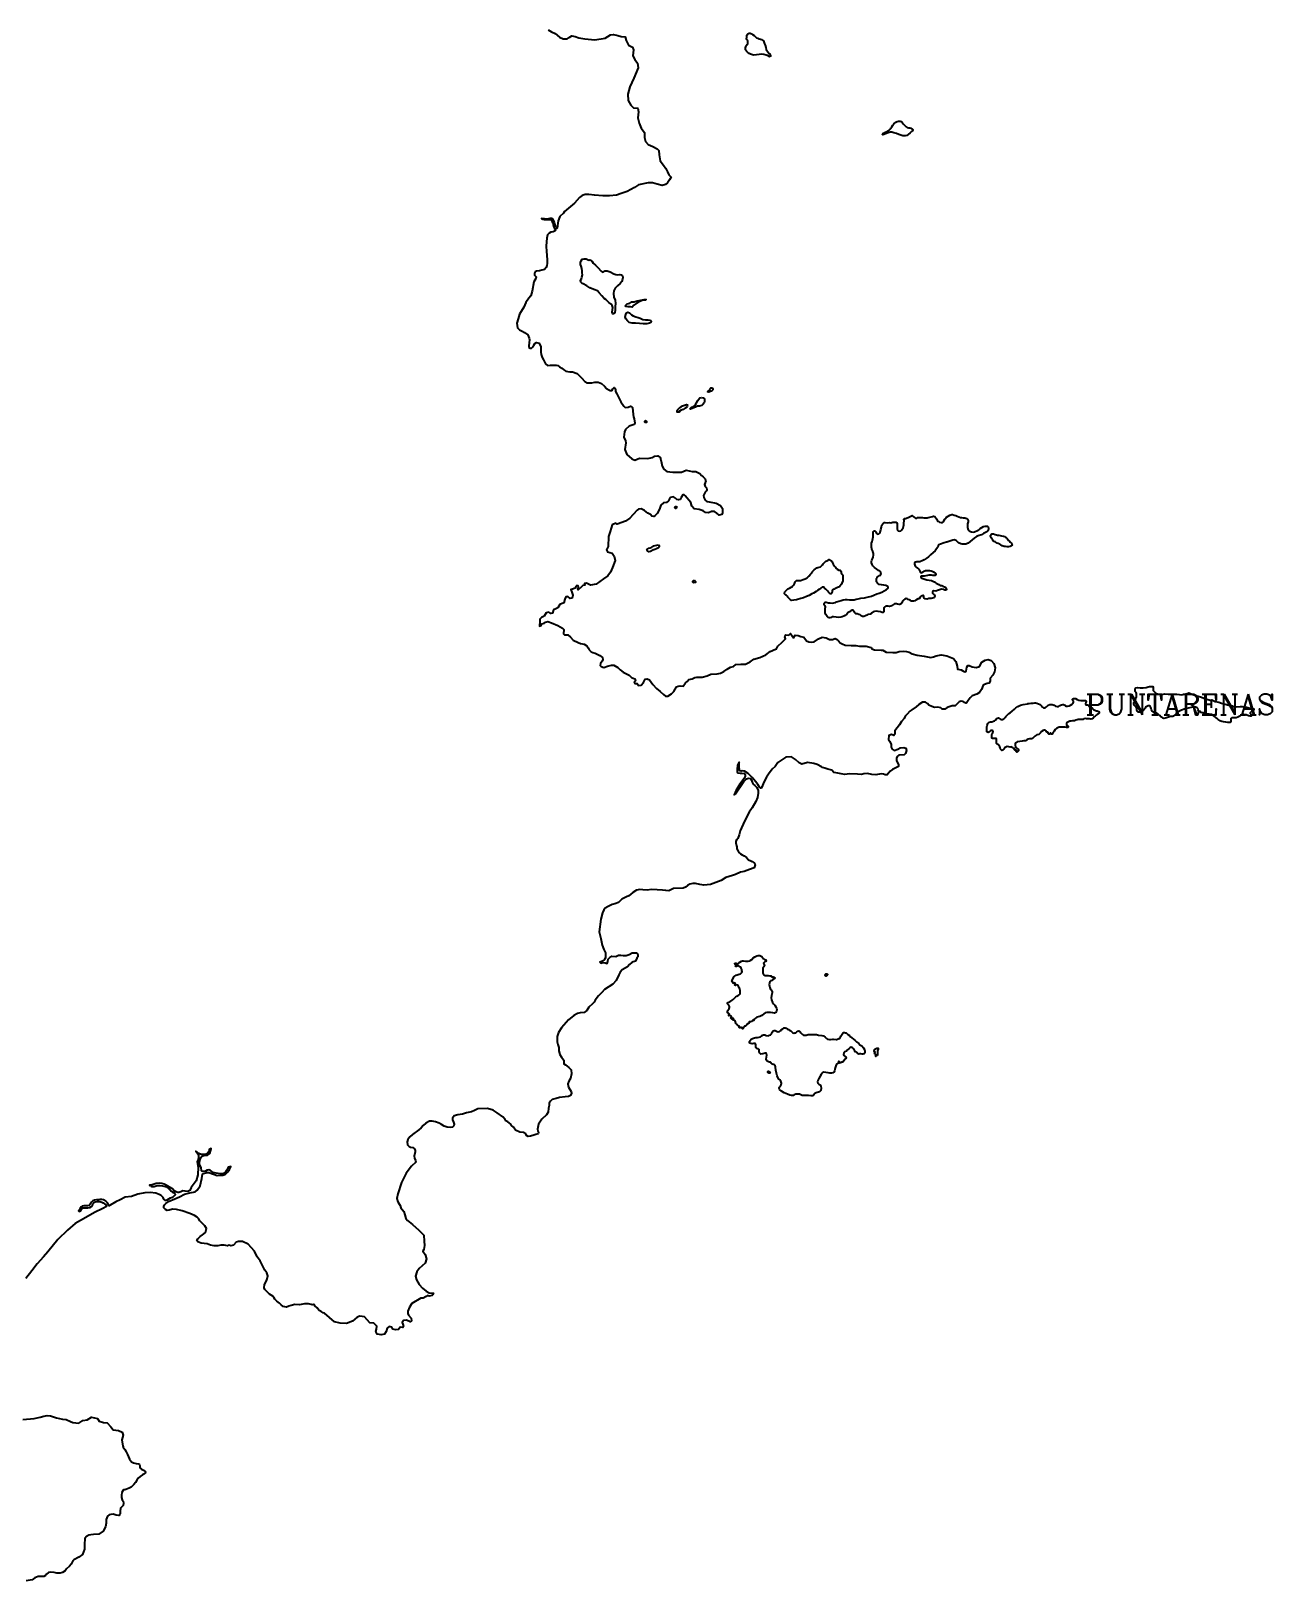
# Model space of a CAD drawing. Extents: x 283583 to 658922, y 889284 to 1241133.
# Drawn here: x 388895 to 409955, y 1071457 to 1097764 of the extents above; entities that cross this region are included whole.
import ezdxf
from ezdxf.enums import TextEntityAlignment as Align

# ---------------------------------------------------------------- set-up
doc = ezdxf.new("R2010")
doc.units = 0
doc.header["$MEASUREMENT"] = 0
doc.layers.add('NPROVINCIA', color=40, linetype='Continuous')
doc.layers.add('PUNTARENAS', color=7, linetype='Continuous')
doc.styles.add('COMPLEX', font='COMPLEX', dxfattribs={"height": 0.2})

msp = doc.modelspace()

# ---------------------------------------------------------------- linework, layer by layer
at = {"layer": 'PUNTARENAS', "color": 241}
for points in [[(397671, 1097781), (397726, 1097751), (397790, 1097719), (397862, 1097660), (397925, 1097628), (397995, 1097628), (398029, 1097655), (398073, 1097683), (398130, 1097669), (398192, 1097649), (398293, 1097630), (398461, 1097612), (398639, 1097640), (398728, 1097696), (398779, 1097707), (398851, 1097685), (398913, 1097668), (398980, 1097662), (398997, 1097601), (399036, 1097522), (399103, 1097489), (399119, 1097444), (399108, 1097343), (399142, 1097282), (399186, 1097215), (399197, 1097136), (399125, 1096963), (399057, 1096818), (399024, 1096689), (399029, 1096583), (399074, 1096505), (399119, 1096460), (399191, 1096454), (399202, 1096393), (399191, 1096292), (399213, 1096197), (399247, 1096113), (399308, 1096040), (399308, 1095956), (399325, 1095889), (399370, 1095839), (399448, 1095805), (399521, 1095766), (399549, 1095738), (399554, 1095660), (399571, 1095559), (399627, 1095486), (399671, 1095430), (399694, 1095374), (399721, 1095324), (399761, 1095285), (399733, 1095235), (399699, 1095184), (399665, 1095156), (399604, 1095140), (399520, 1095162), (399442, 1095184), (399369, 1095185), (399207, 1095151), (399134, 1095106), (399011, 1095039), (398910, 1095006), (398832, 1094978), (398715, 1094967), (398597, 1094967), (398457, 1094978), (398362, 1094990), (398301, 1094990), (398250, 1094973), (398206, 1094940), (398116, 1094839), (397951, 1094699), (397931, 1094671), (397870, 1094615), (397842, 1094543), (397823, 1094417), (397818, 1094410), (397814, 1094413), (397799, 1094436), (397797, 1094455), (397789, 1094476), (397778, 1094508), (397774, 1094535), (397761, 1094546), (397745, 1094578), (397726, 1094584), (397698, 1094582), (397649, 1094571), (397607, 1094574), (397558, 1094582), (397579, 1094572), (397605, 1094565), (397721, 1094565), (397730, 1094554), (397742, 1094527), (397749, 1094508), (397757, 1094476), (397770, 1094434), (397778, 1094413), (397795, 1094391), (397799, 1094387), (397789, 1094374), (397755, 1094353), (397719, 1094347), (397687, 1094334), (397662, 1094305), (397651, 1094247), (397636, 1094118), (397645, 1094015), (397649, 1093962), (397655, 1093871), (397652, 1093820), (397647, 1093786), (397638, 1093750), (397608, 1093714), (397564, 1093702), (397522, 1093695), (397473, 1093689), (397450, 1093676), (397438, 1093654), (397437, 1093621), (397466, 1093592), (397461, 1093565), (397427, 1093509), (397398, 1093346), (397375, 1093266), (397343, 1093229), (397292, 1093158), (397259, 1093075), (397186, 1092955), (397161, 1092876), (397142, 1092804), (397152, 1092726), (397184, 1092694), (397233, 1092669), (397270, 1092648), (397326, 1092608), (397348, 1092552), (397355, 1092521), (397348, 1092474), (397343, 1092417), (397349, 1092389), (397368, 1092381), (397389, 1092379), (397408, 1092398), (397429, 1092434), (397446, 1092461), (397472, 1092474), (397516, 1092463), (397548, 1092402), (397546, 1092360), (397548, 1092313), (397552, 1092273), (397569, 1092220), (397590, 1092180), (397626, 1092116), (397662, 1092086), (397706, 1092091), (397806, 1092093), (397833, 1092086), (397865, 1092063), (397902, 1092039), (397935, 1092015), (397973, 1091993), (398041, 1091980), (398087, 1091980), (398161, 1091948), (398236, 1091875), (398292, 1091813), (398333, 1091794), (398413, 1091794), (398466, 1091804), (398519, 1091804), (398578, 1091780), (398627, 1091734), (398661, 1091696), (398701, 1091673), (398726, 1091662), (398750, 1091662), (398771, 1091692), (398790, 1091711), (398802, 1091704), (398813, 1091673), (398812, 1091645), (398838, 1091603), (398904, 1091471), (398957, 1091399), (398978, 1091374), (399027, 1091380), (399067, 1091397), (399084, 1091393), (399101, 1091376), (399113, 1091255), (399122, 1091213), (399130, 1091181), (399145, 1091107), (399131, 1091086), (399047, 1091058), (398982, 1091001), (398968, 1090963), (398957, 1090868), (398985, 1090806), (398990, 1090773), (398974, 1090661), (399007, 1090577), (399091, 1090504), (399141, 1090482), (399219, 1090515), (399365, 1090510), (399434, 1090525), (399475, 1090546), (399533, 1090554), (399570, 1090525), (399585, 1090484), (399593, 1090432), (399606, 1090379), (399635, 1090328), (399686, 1090285), (399788, 1090277), (399935, 1090274), (400014, 1090308), (400114, 1090287), (400176, 1090285), (400247, 1090251), (400276, 1090219), (400304, 1090196), (400334, 1090164), (400340, 1090137), (400346, 1090113), (400338, 1090094), (400327, 1090067), (400336, 1090031), (400357, 1090008), (400363, 1089978), (400357, 1089959), (400337, 1089938), (400309, 1089882), (400312, 1089845), (400333, 1089802), (400365, 1089777), (400404, 1089770), (400522, 1089748), (400594, 1089709), (400628, 1089658), (400628, 1089586), (400617, 1089558), (400572, 1089547), (400533, 1089580), (400494, 1089608), (400443, 1089608), (400393, 1089586), (400343, 1089592), (400304, 1089620), (400236, 1089642), (400147, 1089653), (400108, 1089698), (400091, 1089760), (399996, 1089877), (399979, 1089894), (399957, 1089894), (399929, 1089844), (399910, 1089813), (399882, 1089805), (399857, 1089811), (399834, 1089832), (399800, 1089855), (399770, 1089854), (399749, 1089845), (399733, 1089821), (399713, 1089788), (399679, 1089761), (399627, 1089754), (399582, 1089715), (399560, 1089648), (399522, 1089577), (399488, 1089543), (399463, 1089522), (399429, 1089530), (399406, 1089555), (399362, 1089581), (399307, 1089625), (399247, 1089654), (399203, 1089649), (399180, 1089632), (399112, 1089559), (399055, 1089496), (398984, 1089447), (398902, 1089418), (398860, 1089397), (398841, 1089393), (398821, 1089408), (398760, 1089380), (398726, 1089269), (398698, 1089185), (398687, 1089017), (398659, 1088956), (398681, 1088922), (398760, 1088900), (398793, 1088849), (398810, 1088776), (398765, 1088659), (398731, 1088581), (398686, 1088519), (398608, 1088463), (398485, 1088374), (398391, 1088360), (398321, 1088392), (398289, 1088385), (398296, 1088356), (398261, 1088355), (398233, 1088324), (398179, 1088280), (398175, 1088293), (398188, 1088318), (398179, 1088348), (398158, 1088350), (398141, 1088333), (398131, 1088306), (398084, 1088293), (398056, 1088282), (398071, 1088240), (398088, 1088190), (398077, 1088140), (398043, 1088134), (398004, 1088168), (397970, 1088162), (397954, 1088123), (397937, 1088061), (397870, 1088028), (397836, 1087972), (397802, 1087955), (397760, 1087942), (397743, 1087885), (397717, 1087876), (397685, 1087899), (397640, 1087888), (397601, 1087832), (397556, 1087810), (397531, 1087781), (397528, 1087737), (397523, 1087682), (397525, 1087663), (397552, 1087673), (397565, 1087701), (397603, 1087711), (397626, 1087728), (397667, 1087743), (397730, 1087721), (397836, 1087676), (397914, 1087631), (397936, 1087603), (397931, 1087531), (397948, 1087516), (398003, 1087513), (398048, 1087474), (398098, 1087424), (398182, 1087385), (398223, 1087368), (398283, 1087357), (398329, 1087330), (398350, 1087292), (398367, 1087263), (398383, 1087242), (398401, 1087224), (398428, 1087213), (398471, 1087202), (398551, 1087162), (398591, 1087129), (398602, 1087097), (398587, 1087071), (398558, 1087028), (398554, 1086995), (398573, 1086977), (398616, 1086959), (398678, 1086984), (398747, 1087002), (398787, 1086999), (398856, 1086959), (398892, 1086922), (398946, 1086882), (399044, 1086828), (399084, 1086792), (399142, 1086770), (399156, 1086737), (399131, 1086712), (399142, 1086690), (399182, 1086690), (399204, 1086654), (399251, 1086661), (399291, 1086708), (399316, 1086762), (399349, 1086770), (399389, 1086751), (399450, 1086672), (399508, 1086606), (399570, 1086552), (399628, 1086504), (399661, 1086472), (399704, 1086475), (399762, 1086512), (399806, 1086551), (399848, 1086630), (399877, 1086643), (399912, 1086648), (399965, 1086646), (400004, 1086698), (400028, 1086722), (400060, 1086758), (400118, 1086769), (400158, 1086791), (400194, 1086798), (400285, 1086794), (400368, 1086819), (400434, 1086845), (400539, 1086852), (400597, 1086866), (400655, 1086895), (400709, 1086935), (400768, 1086964), (400818, 1086975), (400855, 1087011), (400942, 1087019), (401022, 1087018), (401101, 1087055), (401159, 1087105), (401265, 1087131), (401363, 1087174), (401439, 1087232), (401530, 1087272), (401544, 1087278), (401569, 1087324), (401644, 1087388), (401697, 1087445), (401690, 1087484), (401704, 1087513), (401755, 1087509), (401783, 1087538), (401805, 1087506), (401837, 1087466), (401862, 1087509), (401912, 1087505), (401958, 1087488), (402008, 1087473), (402058, 1087412), (402095, 1087398), (402140, 1087390), (402185, 1087398), (402258, 1087448), (402319, 1087473), (402391, 1087462), (402448, 1087437), (402498, 1087437), (402544, 1087451), (402575, 1087438), (402598, 1087413), (402627, 1087381), (402659, 1087360), (402711, 1087339), (402815, 1087334), (402891, 1087333), (402955, 1087323), (403066, 1087322), (403152, 1087301), (403164, 1087280), (403209, 1087260), (403320, 1087253), (403351, 1087257), (403379, 1087238), (403406, 1087223), (403521, 1087215), (403578, 1087217), (403630, 1087234), (403696, 1087240), (403754, 1087231), (403796, 1087219), (403851, 1087191), (403931, 1087172), (404052, 1087155), (404168, 1087132), (404209, 1087140), (404255, 1087159), (404342, 1087176), (404437, 1087161), (404552, 1087113), (404591, 1087062), (404610, 1086986), (404620, 1086932), (404678, 1086924), (404707, 1086903), (404744, 1086885), (404765, 1086899), (404776, 1086968), (404795, 1086993), (404816, 1086997), (404867, 1086971), (404932, 1086961), (404990, 1086979), (405030, 1087051), (405085, 1087087), (405139, 1087098), (405190, 1087080), (405237, 1087026), (405255, 1086957), (405248, 1086888), (405215, 1086830), (405175, 1086779), (405175, 1086735), (405157, 1086696), (405124, 1086692), (405074, 1086674), (405055, 1086659), (405026, 1086587), (404990, 1086536), (404947, 1086507), (404867, 1086478), (404834, 1086445), (404801, 1086398), (404776, 1086366), (404761, 1086355), (404736, 1086366), (404714, 1086384), (404678, 1086391), (404645, 1086377), (404609, 1086340), (404576, 1086311), (404525, 1086308), (404442, 1086283), (404402, 1086254), (404359, 1086254), (404333, 1086275), (404282, 1086286), (404228, 1086283), (404181, 1086297), (404134, 1086319), (404108, 1086348), (404072, 1086374), (404025, 1086374), (403963, 1086334), (403916, 1086294), (403844, 1086243), (403807, 1086221), (403761, 1086167), (403731, 1086137), (403710, 1086097), (403669, 1086047), (403636, 1085989), (403593, 1085939), (403553, 1085884), (403553, 1085830), (403538, 1085804), (403498, 1085823), (403455, 1085805), (403447, 1085739), (403471, 1085706), (403492, 1085655), (403492, 1085610), (403511, 1085572), (403545, 1085554), (403607, 1085576), (403647, 1085598), (403705, 1085605), (403741, 1085590), (403752, 1085550), (403738, 1085500), (403712, 1085478), (403625, 1085471), (403596, 1085453), (403585, 1085420), (403585, 1085380), (403618, 1085311), (403614, 1085278), (403574, 1085257), (403512, 1085228), (403476, 1085202), (403425, 1085137), (403389, 1085137), (403364, 1085152), (403324, 1085155), (403233, 1085137), (403164, 1085145), (403088, 1085163), (403026, 1085156), (402986, 1085145), (402921, 1085148), (402787, 1085156), (402707, 1085145), (402645, 1085156), (402587, 1085167), (402522, 1085181), (402486, 1085218), (402420, 1085236), (402366, 1085250), (402326, 1085265), (402312, 1085277), (402234, 1085313), (402178, 1085334), (402075, 1085346), (401978, 1085322), (401930, 1085340), (401869, 1085401), (401802, 1085443), (401705, 1085437), (401571, 1085346), (401521, 1085280), (401474, 1085237), (401409, 1085153), (401379, 1085102), (401324, 1085003), (401304, 1084940), (401286, 1084915), (401273, 1084915), (401257, 1084932), (401232, 1084974), (401192, 1085027), (401134, 1085094), (401064, 1085159), (401002, 1085200), (400966, 1085206), (400947, 1085201), (400924, 1085206), (400920, 1085225), (400913, 1085282), (400914, 1085354), (400884, 1085306), (400880, 1085232), (400877, 1085188), (400891, 1085175), (400928, 1085169), (400956, 1085170), (401002, 1085159), (401014, 1085144), (401014, 1085118), (400995, 1085079), (400925, 1084978), (400855, 1084866), (400829, 1084801), (400849, 1084819), (400992, 1085026), (401036, 1085070), (401069, 1085082), (401103, 1085075), (401124, 1085050), (401136, 1085012), (401153, 1084980), (401177, 1084960), (401210, 1084926), (401233, 1084871), (401235, 1084830), (401224, 1084755), (401197, 1084687), (401133, 1084577), (401085, 1084503), (401006, 1084351), (400927, 1084190), (400912, 1084118), (400891, 1084057), (400876, 1084044), (400855, 1084012), (400854, 1083987), (400870, 1083936), (400874, 1083915), (400876, 1083881), (400893, 1083841), (400908, 1083820), (400938, 1083796), (400965, 1083782), (400999, 1083765), (401037, 1083735), (401071, 1083699), (401109, 1083678), (401136, 1083669), (401166, 1083648), (401183, 1083610), (401169, 1083562), (401090, 1083531), (400999, 1083501), (400935, 1083485), (400853, 1083447), (400798, 1083429), (400742, 1083416), (400687, 1083395), (400610, 1083344), (400429, 1083276), (400313, 1083266), (400246, 1083277), (400171, 1083295), (400125, 1083295), (400078, 1083283), (400038, 1083260), (400001, 1083230), (399961, 1083217), (399797, 1083211), (399766, 1083193), (399722, 1083173), (399667, 1083175), (399612, 1083184), (399519, 1083190), (399426, 1083193), (399352, 1083184), (399278, 1083190), (399225, 1083195), (399170, 1083182), (399108, 1083144), (399038, 1083083), (399002, 1083070), (398922, 1083029), (398863, 1082973), (398805, 1082947), (398757, 1082939), (398689, 1082905), (398638, 1082876), (398615, 1082850), (398591, 1082799), (398566, 1082689), (398538, 1082474), (398566, 1082359), (398588, 1082246), (398614, 1082177), (398644, 1082116), (398644, 1082035), (398627, 1082006), (398595, 1081974), (398551, 1081961), (398563, 1081943), (398606, 1081955), (398636, 1081949), (398672, 1081937), (398686, 1081970), (398692, 1082012), (398718, 1082037), (398752, 1082061), (398817, 1082058), (398864, 1082077), (398906, 1082079), (398944, 1082073), (398997, 1082073), (399048, 1082092), (399097, 1082117), (399126, 1082120), (399164, 1082117), (399183, 1082107), (399194, 1082083), (399192, 1082052), (399176, 1082027), (399152, 1081979), (399097, 1081961), (399050, 1081921), (399016, 1081883), (398927, 1081827), (398891, 1081790), (398870, 1081747), (398825, 1081650), (398769, 1081584), (398629, 1081494), (398584, 1081445), (398527, 1081390), (398467, 1081314), (398453, 1081280), (398423, 1081251), (398359, 1081197), (398326, 1081142), (398283, 1081105), (398213, 1081102), (398168, 1081087), (398107, 1081057), (398016, 1080980), (397900, 1080846), (397845, 1080764), (397827, 1080699), (397827, 1080608), (397836, 1080561), (397851, 1080511), (397853, 1080453), (397872, 1080393), (397899, 1080345), (397935, 1080298), (397937, 1080237), (397967, 1080220), (398020, 1080173), (398064, 1080131), (398070, 1080065), (398049, 1079987), (398024, 1079942), (398003, 1079897), (398015, 1079837), (398062, 1079767), (398070, 1079737), (398053, 1079699), (398017, 1079680), (397958, 1079672), (397863, 1079665), (397806, 1079648), (397738, 1079627), (397711, 1079600), (397691, 1079564), (397687, 1079527), (397676, 1079483), (397674, 1079412), (397644, 1079369), (397565, 1079297), (397510, 1079212), (397492, 1079128), (397494, 1079094), (397510, 1079066), (397502, 1079045), (397462, 1079035), (397426, 1079024), (397371, 1079005), (397333, 1079001), (397305, 1079016), (397292, 1079048), (397255, 1079066), (397188, 1079072), (397116, 1079109), (397083, 1079158), (397049, 1079188), (397037, 1079213), (396986, 1079247), (396952, 1079268), (396940, 1079291), (396901, 1079334), (396806, 1079400), (396741, 1079446), (396643, 1079476), (396478, 1079468), (396421, 1079444), (396370, 1079421), (396284, 1079401), (396220, 1079381), (396138, 1079371), (396078, 1079349), (396046, 1079311), (396046, 1079282), (396065, 1079246), (396076, 1079210), (396072, 1079184), (396046, 1079161), (396010, 1079155), (395956, 1079158), (395904, 1079176), (395862, 1079206), (395822, 1079229), (395762, 1079250), (395703, 1079263), (395655, 1079261), (395595, 1079225), (395553, 1079185), (395519, 1079149), (395476, 1079116), (395369, 1079037), (395326, 1078994), (395292, 1078950), (395278, 1078912), (395284, 1078861), (395314, 1078831), (395337, 1078819), (395373, 1078812), (395405, 1078793), (395417, 1078761), (395415, 1078740), (395397, 1078667), (395403, 1078631), (395419, 1078596), (395427, 1078564), (395354, 1078497), (395263, 1078376), (395184, 1078218), (395118, 1078025), (395101, 1077947), (395123, 1077890), (395158, 1077828), (395173, 1077792), (395222, 1077729), (395241, 1077669), (395257, 1077608), (395283, 1077576), (395367, 1077506), (395475, 1077410), (395560, 1077325), (395568, 1077223), (395572, 1077149), (395562, 1077083), (395543, 1077055), (395583, 1076996), (395608, 1076926), (395584, 1076851), (395480, 1076760), (395441, 1076704), (395422, 1076630), (395439, 1076569), (395481, 1076490), (395540, 1076429), (395604, 1076376), (395650, 1076346), (395726, 1076344), (395716, 1076319), (395703, 1076300), (395654, 1076291), (395625, 1076304), (395599, 1076287), (395548, 1076257), (395510, 1076257), (395358, 1076166), (395318, 1076107), (395290, 1076037), (395290, 1075995), (395301, 1075968), (395345, 1075917), (395353, 1075874), (395328, 1075856), (395267, 1075886), (395218, 1075879), (395194, 1075844), (395203, 1075815), (395218, 1075779), (395203, 1075758), (395158, 1075765), (395133, 1075723), (395079, 1075717), (395038, 1075733), (395017, 1075767), (394976, 1075777), (394939, 1075747), (394921, 1075692), (394896, 1075644), (394836, 1075632), (394769, 1075644), (394745, 1075693), (394757, 1075729), (394763, 1075784), (394715, 1075832), (394648, 1075838), (394557, 1075942), (394478, 1075954), (394429, 1075936), (394350, 1075869), (394247, 1075827), (394144, 1075833), (394047, 1075857), (393878, 1076003), (393853, 1076009), (393819, 1076028), (393787, 1076049), (393760, 1076075), (393749, 1076094), (393711, 1076128), (393705, 1076143), (393690, 1076151), (393665, 1076145), (393648, 1076149), (393604, 1076161), (393537, 1076161), (393452, 1076143), (393373, 1076149), (393312, 1076131), (393271, 1076124), (393233, 1076107), (393176, 1076113), (393140, 1076143), (393112, 1076171), (393068, 1076204), (393032, 1076240), (393017, 1076270), (392998, 1076289), (392945, 1076325), (392896, 1076368), (392865, 1076406), (392852, 1076435), (392860, 1076490), (392894, 1076550), (392905, 1076588), (392912, 1076635), (392895, 1076685), (392861, 1076730), (392821, 1076814), (392785, 1076890), (392735, 1076956), (392688, 1077057), (392578, 1077176), (392487, 1077218), (392415, 1077218), (392378, 1077206), (392332, 1077158), (392287, 1077145), (392258, 1077155), (392230, 1077143), (392175, 1077156), (392118, 1077156), (392063, 1077145), (392002, 1077143), (391940, 1077154), (391883, 1077179), (391782, 1077192), (391724, 1077215), (391710, 1077236), (391727, 1077262), (391767, 1077306), (391807, 1077332), (391858, 1077372), (391871, 1077437), (391844, 1077486), (391759, 1077571), (391740, 1077607), (391714, 1077634), (391668, 1077662), (391589, 1077693), (391458, 1077740), (391367, 1077764), (391297, 1077770), (391240, 1077753), (391206, 1077747), (391175, 1077764), (391151, 1077789), (391149, 1077815), (391162, 1077840), (391183, 1077863), (391231, 1077899), (391334, 1077942), (391413, 1077978), (391498, 1078021), (391590, 1078047), (391679, 1078062), (391717, 1078089), (391765, 1078161), (391796, 1078288), (391806, 1078360), (391823, 1078373), (391878, 1078388), (391914, 1078388), (391973, 1078369), (392011, 1078354), (392053, 1078341), (392151, 1078343), (392195, 1078364), (392236, 1078400), (392265, 1078442), (392284, 1078491), (392244, 1078478), (392229, 1078449), (392202, 1078409), (392159, 1078368), (392104, 1078368), (392039, 1078377), (391988, 1078392), (391943, 1078422), (391912, 1078434), (391884, 1078430), (391859, 1078415), (391816, 1078409), (391795, 1078411), (391790, 1078421), (391783, 1078472), (391757, 1078523), (391753, 1078570), (391764, 1078608), (391774, 1078621), (391784, 1078651), (391798, 1078669), (391829, 1078680), (391889, 1078684), (391929, 1078712), (391948, 1078769), (391952, 1078800), (391920, 1078783), (391912, 1078745), (391884, 1078709), (391838, 1078697), (391783, 1078695), (391745, 1078714), (391694, 1078752), (391726, 1078707), (391738, 1078676), (391740, 1078658), (391734, 1078610), (391717, 1078579), (391730, 1078482), (391729, 1078348), (391699, 1078251), (391614, 1078136), (391588, 1078083), (391556, 1078068), (391509, 1078071), (391473, 1078078), (391437, 1078060), (391403, 1078051), (391386, 1078052), (391370, 1078056), (391350, 1078067), (391321, 1078085), (391296, 1078110), (391258, 1078137), (391219, 1078159), (391189, 1078177), (391156, 1078193), (391116, 1078204), (391077, 1078208), (391039, 1078206), (391019, 1078203), (390987, 1078191), (390950, 1078183), (390906, 1078174), (390918, 1078168), (390935, 1078158), (390948, 1078154), (390985, 1078154), (391017, 1078161), (391047, 1078169), (391085, 1078168), (391126, 1078164), (391173, 1078152), (391196, 1078144), (391228, 1078119), (391246, 1078112), (391258, 1078097), (391275, 1078075), (391296, 1078057), (391311, 1078053), (391336, 1078038), (391342, 1078019), (391337, 1078008), (391326, 1077992), (391294, 1077967), (391257, 1077952), (391230, 1077937), (391198, 1077919), (391178, 1077914), (391152, 1077936), (391136, 1077966), (391103, 1077999), (391069, 1078018), (391014, 1078040), (390915, 1078051), (390825, 1078046), (390711, 1078021), (390600, 1077985), (390493, 1077970), (390411, 1077926), (390335, 1077894), (390237, 1077833), (390220, 1077825), (390215, 1077837), (390196, 1077876), (390165, 1077905), (390128, 1077924), (390095, 1077931), (390061, 1077933), (390041, 1077928), (390007, 1077924), (389972, 1077919), (389946, 1077907), (389922, 1077889), (389909, 1077869), (389900, 1077850), (389881, 1077832), (389856, 1077826), (389794, 1077826), (389765, 1077821), (389746, 1077806), (389728, 1077782), (389720, 1077763), (389709, 1077748), (389700, 1077737), (389715, 1077730), (389735, 1077741), (389754, 1077767), (389765, 1077785), (389776, 1077793), (389794, 1077793), (389828, 1077791), (389859, 1077791), (389896, 1077794), (389924, 1077813), (389937, 1077835), (389943, 1077859), (389959, 1077878), (389985, 1077894), (390020, 1077898), (390063, 1077898), (390096, 1077889), (390122, 1077874), (390143, 1077859), (390163, 1077839), (390178, 1077811), (390113, 1077779), (389972, 1077709), (389827, 1077628), (389735, 1077578), (389646, 1077522), (389514, 1077413), (389353, 1077254), (389180, 1077044), (389179, 1077043), (389105, 1076960), (389001, 1076840), (388912, 1076723), (388809, 1076590)], [(388759, 1074199), (388950, 1074217), (389051, 1074236), (389114, 1074256), (389172, 1074264), (389227, 1074260), (389277, 1074242), (389327, 1074227), (389431, 1074205), (389492, 1074195), (389564, 1074162), (389607, 1074145), (389707, 1074137), (389775, 1074180), (389849, 1074192), (389923, 1074235), (390021, 1074217), (390052, 1074167), (390126, 1074149), (390187, 1074143), (390249, 1074075), (390292, 1074025), (390378, 1074013), (390440, 1073982), (390458, 1073933), (390434, 1073853), (390452, 1073748), (390457, 1073744), (390460, 1073730), (390488, 1073687), (390509, 1073649), (390509, 1073647), (390534, 1073604), (390569, 1073526), (390600, 1073481), (390637, 1073465), (390680, 1073450), (390721, 1073447), (390736, 1073436), (390740, 1073413), (390744, 1073387), (390749, 1073374), (390769, 1073356), (390807, 1073336), (390830, 1073317), (390837, 1073302), (390833, 1073289), (390821, 1073274), (390788, 1073256), (390749, 1073230), (390715, 1073203), (390689, 1073166), (390668, 1073130), (390641, 1073095), (390597, 1073052), (390559, 1073030), (390507, 1073011), (390507, 1073009), (390497, 1073006), (390465, 1073006), (390453, 1072989), (390436, 1072961), (390430, 1072915), (390432, 1072876), (390441, 1072835), (390460, 1072813), (390465, 1072776), (390460, 1072738), (390414, 1072692), (390406, 1072643), (390408, 1072609), (390400, 1072582), (390387, 1072567), (390342, 1072574), (390289, 1072589), (390251, 1072588), (390222, 1072580), (390192, 1072555), (390172, 1072503), (390172, 1072437), (390159, 1072378), (390120, 1072300), (390047, 1072254), (389956, 1072247), (389909, 1072239), (389878, 1072232), (389837, 1072210), (389811, 1072176), (389805, 1072077), (389805, 1071999), (389772, 1071907), (389707, 1071861), (389622, 1071816), (389605, 1071800), (389576, 1071744), (389546, 1071706), (389497, 1071665), (389473, 1071628), (389431, 1071601), (389390, 1071590), (389335, 1071590), (389286, 1071603), (389227, 1071608), (389194, 1071601), (389160, 1071575), (389144, 1071549), (389111, 1071535), (389019, 1071535), (388960, 1071509), (388914, 1071477), (388814, 1071457)]]:
    msp.add_lwpolyline(points, dxfattribs=at)
for points in [[(401045, 1097622), (401040, 1097639), (401041, 1097661), (401041, 1097681), (401048, 1097700), (401058, 1097716), (401081, 1097726), (401097, 1097726), (401123, 1097716), (401139, 1097704), (401166, 1097685), (401166, 1097685), (401183, 1097669), (401208, 1097650), (401229, 1097640), (401253, 1097629), (401273, 1097623), (401294, 1097617), (401310, 1097609), (401323, 1097598), (401334, 1097577), (401345, 1097548), (401354, 1097522), (401367, 1097481), (401371, 1097452), (401380, 1097432), (401400, 1097410), (401414, 1097390), (401426, 1097383), (401439, 1097358), (401452, 1097340), (401449, 1097335), (401441, 1097335), (401436, 1097329), (401428, 1097325), (401418, 1097330), (401411, 1097337), (401404, 1097346), (401389, 1097349), (401369, 1097354), (401330, 1097367), (401295, 1097370), (401250, 1097366), (401207, 1097358), (401155, 1097355), (401107, 1097368), (401084, 1097380), (401056, 1097402), (401036, 1097421), (401023, 1097442), (401019, 1097458), (401019, 1097478), (401024, 1097495), (401031, 1097509), (401042, 1097521), (401051, 1097533), (401060, 1097551), (401060, 1097569), (401058, 1097594), (401054, 1097609)], [(403581, 1096022), (403540, 1096037), (403502, 1096046), (403478, 1096047), (403442, 1096036), (403396, 1096020), (403368, 1096005), (403350, 1096001), (403344, 1096008), (403346, 1096015), (403355, 1096027), (403367, 1096032), (403383, 1096041), (403407, 1096055), (403440, 1096072), (403456, 1096083), (403479, 1096103), (403488, 1096117), (403504, 1096137), (403521, 1096164), (403539, 1096189), (403569, 1096217), (403592, 1096229), (403617, 1096231), (403645, 1096231), (403660, 1096230), (403665, 1096227), (403673, 1096220), (403683, 1096204), (403704, 1096181), (403727, 1096156), (403747, 1096135), (403766, 1096126), (403789, 1096122), (403808, 1096122), (403825, 1096114), (403843, 1096105), (403855, 1096095), (403861, 1096086), (403859, 1096075), (403839, 1096057), (403813, 1096036), (403783, 1096008), (403758, 1095992), (403728, 1095985), (403689, 1095986), (403656, 1095998), (403623, 1096008)], [(398318, 1093898), (398364, 1093876), (398379, 1093878), (398409, 1093867), (398420, 1093854), (398437, 1093824), (398474, 1093789), (398516, 1093752), (398570, 1093689), (398592, 1093672), (398633, 1093691), (398672, 1093695), (398726, 1093676), (398787, 1093641), (398818, 1093630), (398850, 1093626), (398889, 1093632), (398913, 1093624), (398931, 1093608), (398937, 1093578), (398933, 1093550), (398920, 1093510), (398894, 1093478), (398850, 1093441), (398809, 1093400), (398787, 1093356), (398783, 1093308), (398785, 1093248), (398806, 1093197), (398815, 1093141), (398811, 1093087), (398811, 1093034), (398802, 1092982), (398776, 1092961), (398763, 1092965), (398758, 1092989), (398761, 1093032), (398767, 1093069), (398759, 1093104), (398741, 1093126), (398702, 1093156), (398650, 1093204), (398624, 1093226), (398580, 1093267), (398539, 1093319), (398507, 1093352), (398448, 1093376), (398378, 1093404), (398326, 1093439), (398265, 1093470), (398246, 1093478), (398224, 1093502), (398220, 1093528), (398235, 1093555), (398244, 1093585), (398252, 1093624), (398250, 1093657), (398248, 1093694), (398242, 1093731), (398233, 1093770), (398220, 1093798), (398220, 1093835), (398233, 1093865), (398250, 1093892), (398285, 1093898)], [(399183, 1093182), (399217, 1093188), (399300, 1093206), (399326, 1093206), (399335, 1093204), (399326, 1093193), (399304, 1093193), (399267, 1093188), (399228, 1093171), (399178, 1093143), (399128, 1093110), (399098, 1093078), (399069, 1093082), (399026, 1093082), (398987, 1093086), (398985, 1093104), (398995, 1093117), (399013, 1093134), (399056, 1093145), (399093, 1093165), (399130, 1093169)], [(399406, 1092853), (399424, 1092834), (399413, 1092814), (399391, 1092803), (399345, 1092795), (399284, 1092795), (399221, 1092799), (399152, 1092804), (399095, 1092804), (399047, 1092817), (399017, 1092845), (398989, 1092880), (398980, 1092910), (398987, 1092954), (399000, 1092982), (399026, 1092991), (399054, 1092980), (399069, 1092965), (399084, 1092945), (399115, 1092930), (399158, 1092915), (399197, 1092899), (399232, 1092888), (399276, 1092869), (399321, 1092864), (399367, 1092864)], [(400275, 1091544), (400301, 1091537), (400322, 1091520), (400322, 1091500), (400327, 1091476), (400320, 1091455), (400298, 1091422), (400277, 1091405), (400238, 1091398), (400203, 1091398), (400174, 1091381), (400124, 1091361), (400087, 1091346), (400083, 1091355), (400090, 1091368), (400105, 1091377), (400131, 1091387), (400155, 1091400), (400170, 1091422), (400188, 1091455), (400214, 1091490), (400225, 1091511), (400246, 1091537)], [(400451, 1091705), (400468, 1091696), (400466, 1091676), (400457, 1091663), (400436, 1091650), (400399, 1091635), (400373, 1091639), (400383, 1091646), (400403, 1091661), (400414, 1091674), (400423, 1091696), (400433, 1091705)], [(400001, 1091420), (400020, 1091427), (400035, 1091420), (400033, 1091396), (400024, 1091381), (399996, 1091364), (399961, 1091342), (399929, 1091327), (399900, 1091309), (399894, 1091292), (399861, 1091294), (399859, 1091320), (399872, 1091338), (399887, 1091357), (399905, 1091372), (399929, 1091383), (399953, 1091401)], [(399342, 1091140), (399342, 1091138), (399344, 1091134), (399342, 1091129), (399338, 1091121), (399330, 1091118), (399320, 1091118), (399313, 1091123), (399309, 1091129), (399310, 1091136), (399315, 1091145), (399322, 1091150), (399329, 1091151), (399334, 1091150), (399340, 1091144)], [(399847, 1089701), (399851, 1089690), (399847, 1089668), (399832, 1089662), (399823, 1089672), (399829, 1089688), (399834, 1089696)], [(403922, 1088752), (403914, 1088751), (403901, 1088746), (403890, 1088731), (403888, 1088712), (403891, 1088696), (403901, 1088679), (403917, 1088662), (403938, 1088648), (403954, 1088635), (403967, 1088622), (403980, 1088605), (403986, 1088579), (403995, 1088570), (404014, 1088573), (404025, 1088577), (404036, 1088583), (404051, 1088596), (404077, 1088605), (404108, 1088609), (404143, 1088605), (404171, 1088601), (404186, 1088597), (404210, 1088586), (404245, 1088558), (404249, 1088542), (404249, 1088531), (404234, 1088523), (404202, 1088521), (404175, 1088527), (404132, 1088527), (404108, 1088525), (404080, 1088516), (404051, 1088510), (404001, 1088511), (403995, 1088506), (403995, 1088497), (403999, 1088484), (404014, 1088478), (404032, 1088471), (404063, 1088460), (404095, 1088450), (404139, 1088445), (404176, 1088435), (404202, 1088424), (404238, 1088407), (404258, 1088391), (404299, 1088367), (404325, 1088354), (404354, 1088350), (404371, 1088344), (404395, 1088331), (404419, 1088311), (404432, 1088296), (404432, 1088281), (404417, 1088274), (404404, 1088276), (404378, 1088285), (404345, 1088289), (404310, 1088278), (404280, 1088267), (404252, 1088259), (404211, 1088261), (404200, 1088258), (404195, 1088245), (404195, 1088224), (404208, 1088208), (404226, 1088198), (404232, 1088176), (404228, 1088150), (404215, 1088143), (404195, 1088135), (404169, 1088130), (404134, 1088130), (404102, 1088122), (404071, 1088126), (404052, 1088135), (404047, 1088147), (404047, 1088169), (404043, 1088180), (404034, 1088180), (404017, 1088179), (404004, 1088170), (403987, 1088153), (403967, 1088127), (403958, 1088129), (403948, 1088129), (403939, 1088120), (403913, 1088103), (403895, 1088094), (403874, 1088086), (403867, 1088086), (403839, 1088088), (403813, 1088101), (403782, 1088116), (403765, 1088129), (403745, 1088131), (403726, 1088122), (403706, 1088109), (403683, 1088085), (403674, 1088061), (403661, 1088040), (403641, 1088031), (403630, 1088031), (403598, 1088037), (403580, 1088044), (403548, 1088044), (403532, 1088031), (403515, 1088020), (403498, 1088007), (403485, 1088002), (403463, 1087998), (403439, 1088000), (403400, 1088000), (403385, 1087992), (403367, 1087972), (403367, 1087904), (403357, 1087892), (403337, 1087895), (403309, 1087903), (403274, 1087914), (403241, 1087918), (403211, 1087912), (403189, 1087903), (403165, 1087886), (403150, 1087873), (403139, 1087866), (403094, 1087862), (403078, 1087849), (403054, 1087836), (403029, 1087829), (403004, 1087829), (402985, 1087838), (402968, 1087854), (402941, 1087863), (402915, 1087871), (402892, 1087873), (402876, 1087886), (402865, 1087904), (402854, 1087926), (402846, 1087932), (402828, 1087934), (402813, 1087926), (402787, 1087908), (402763, 1087893), (402741, 1087867), (402711, 1087843), (402687, 1087832), (402661, 1087819), (402639, 1087815), (402603, 1087812), (402561, 1087817), (402511, 1087819), (402492, 1087819), (402474, 1087808), (402450, 1087803), (402442, 1087801), (402424, 1087808), (402407, 1087827), (402392, 1087845), (402381, 1087858), (402372, 1087882), (402374, 1087906), (402372, 1087930), (402372, 1087964), (402376, 1087992), (402372, 1088006), (402363, 1088016), (402355, 1088029), (402354, 1088049), (402365, 1088060), (402374, 1088067), (402391, 1088067), (402431, 1088060), (402457, 1088056), (402496, 1088054), (402520, 1088056), (402550, 1088065), (402567, 1088074), (402606, 1088085), (402643, 1088096), (402678, 1088107), (402717, 1088113), (402748, 1088116), (402783, 1088111), (402811, 1088109), (402837, 1088109), (402863, 1088112), (402900, 1088118), (402933, 1088125), (402978, 1088137), (403039, 1088145), (403083, 1088156), (403156, 1088174), (403200, 1088189), (403248, 1088209), (403287, 1088222), (403332, 1088241), (403415, 1088287), (403434, 1088300), (403439, 1088315), (403439, 1088326), (403436, 1088333), (403424, 1088344), (403415, 1088348), (403400, 1088354), (403369, 1088357), (403330, 1088363), (403291, 1088370), (403263, 1088391), (403245, 1088417), (403243, 1088439), (403245, 1088470), (403252, 1088485), (403262, 1088502), (403275, 1088509), (403295, 1088522), (403313, 1088530), (403323, 1088548), (403319, 1088563), (403315, 1088580), (403299, 1088598), (403280, 1088609), (403251, 1088629), (403212, 1088660), (403182, 1088688), (403167, 1088710), (403156, 1088736), (403156, 1088762), (403162, 1088783), (403173, 1088807), (403186, 1088836), (403192, 1088866), (403192, 1088896), (403180, 1088929), (403169, 1088949), (403162, 1088973), (403158, 1089005), (403158, 1089036), (403160, 1089070), (403168, 1089097), (403177, 1089123), (403183, 1089151), (403188, 1089181), (403188, 1089257), (403194, 1089268), (403205, 1089279), (403214, 1089281), (403231, 1089264), (403242, 1089234), (403262, 1089225), (403284, 1089229), (403296, 1089240), (403305, 1089255), (403310, 1089277), (403318, 1089305), (403329, 1089345), (403336, 1089375), (403353, 1089399), (403362, 1089413), (403381, 1089422), (403392, 1089424), (403422, 1089417), (403457, 1089419), (403488, 1089415), (403522, 1089426), (403549, 1089430), (403574, 1089426), (403588, 1089415), (403596, 1089398), (403594, 1089383), (403594, 1089367), (403592, 1089339), (403592, 1089315), (403601, 1089292), (403612, 1089279), (403636, 1089276), (403655, 1089281), (403670, 1089291), (403681, 1089309), (403694, 1089331), (403701, 1089355), (403705, 1089385), (403709, 1089413), (403711, 1089448), (403707, 1089476), (403711, 1089485), (403720, 1089492), (403733, 1089492), (403755, 1089498), (403790, 1089514), (403824, 1089527), (403848, 1089538), (403863, 1089526), (403887, 1089508), (403905, 1089497), (403927, 1089497), (403942, 1089504), (403959, 1089508), (404001, 1089508), (404022, 1089504), (404048, 1089500), (404070, 1089500), (404105, 1089502), (404122, 1089506), (404146, 1089510), (404172, 1089517), (404192, 1089521), (404211, 1089532), (404231, 1089524), (404244, 1089506), (404261, 1089484), (404272, 1089461), (404281, 1089446), (404300, 1089437), (404314, 1089426), (404342, 1089419), (404366, 1089424), (404379, 1089433), (404388, 1089451), (404403, 1089477), (404418, 1089492), (404433, 1089514), (404459, 1089527), (404485, 1089544), (404520, 1089555), (404531, 1089555), (404563, 1089547), (404590, 1089538), (404611, 1089529), (404640, 1089517), (404666, 1089504), (404687, 1089504), (404713, 1089503), (404742, 1089499), (404777, 1089490), (404790, 1089480), (404800, 1089458), (404798, 1089434), (404790, 1089397), (404785, 1089364), (404785, 1089341), (404792, 1089315), (404798, 1089299), (404816, 1089278), (404837, 1089269), (404853, 1089264), (404883, 1089260), (404907, 1089262), (404955, 1089286), (404981, 1089300), (405003, 1089319), (405029, 1089337), (405057, 1089354), (405087, 1089361), (405120, 1089358), (405138, 1089347), (405146, 1089326), (405144, 1089311), (405138, 1089295), (405131, 1089280), (405116, 1089261), (405061, 1089234), (405025, 1089215), (404988, 1089199), (404942, 1089182), (404901, 1089158), (404864, 1089128), (404833, 1089097), (404799, 1089069), (404762, 1089054), (404714, 1089053), (404696, 1089053), (404673, 1089058), (404636, 1089077), (404596, 1089114), (404577, 1089123), (404559, 1089125), (404540, 1089121), (404503, 1089110), (404436, 1089088), (404430, 1089086), (404389, 1089074), (404329, 1089054), (404303, 1089040), (404290, 1089023), (404283, 1089001), (404260, 1088973), (404238, 1088942), (404203, 1088912), (404158, 1088872), (404123, 1088840), (404086, 1088812), (404055, 1088788), (404027, 1088775), (403979, 1088753), (403943, 1088755)], [(405308, 1089066), (405293, 1089072), (405274, 1089081), (405256, 1089093), (405239, 1089101), (405225, 1089111), (405217, 1089127), (405207, 1089141), (405196, 1089156), (405188, 1089166), (405181, 1089178), (405178, 1089190), (405178, 1089202), (405188, 1089219), (405204, 1089228), (405214, 1089229), (405228, 1089229), (405256, 1089220), (405279, 1089214), (405297, 1089208), (405321, 1089204), (405342, 1089201), (405367, 1089198), (405397, 1089192), (405414, 1089184), (405430, 1089174), (405442, 1089165), (405460, 1089149), (405473, 1089133), (405483, 1089115), (405498, 1089105), (405513, 1089088), (405526, 1089076), (405533, 1089067), (405541, 1089054), (405543, 1089042), (405541, 1089034), (405534, 1089024), (405523, 1089019), (405513, 1089012), (405486, 1089011), (405461, 1089011), (405431, 1089014), (405412, 1089014), (405375, 1089027), (405351, 1089041), (405335, 1089052)], [(399538, 1089042), (399557, 1089029), (399557, 1089007), (399542, 1088992), (399509, 1088977), (399479, 1088962), (399448, 1088951), (399409, 1088929), (399379, 1088925), (399355, 1088940), (399348, 1088962), (399361, 1088975), (399374, 1088986), (399401, 1088990), (399433, 1089005), (399464, 1089023)], [(402157, 1088588), (402176, 1088605), (402187, 1088619), (402187, 1088618), (402207, 1088637), (402231, 1088652), (402246, 1088657), (402269, 1088661), (402291, 1088668), (402304, 1088681), (402317, 1088692), (402330, 1088705), (402339, 1088718), (402350, 1088733), (402367, 1088750), (402385, 1088763), (402400, 1088774), (402422, 1088785), (402441, 1088792), (402478, 1088774), (402491, 1088753), (402496, 1088737), (402509, 1088714), (402530, 1088683), (402545, 1088663), (402556, 1088644), (402578, 1088627), (402602, 1088614), (402624, 1088614), (402633, 1088607), (402644, 1088590), (402644, 1088570), (402648, 1088553), (402657, 1088544), (402667, 1088536), (402670, 1088522), (402674, 1088503), (402674, 1088455), (402672, 1088433), (402657, 1088392), (402648, 1088375), (402622, 1088342), (402600, 1088327), (402579, 1088316), (402561, 1088305), (402544, 1088300), (402524, 1088290), (402502, 1088281), (402490, 1088264), (402490, 1088251), (402485, 1088225), (402472, 1088213), (402461, 1088213), (402448, 1088220), (402427, 1088238), (402415, 1088255), (402407, 1088270), (402394, 1088281), (402383, 1088292), (402359, 1088305), (402348, 1088324), (402324, 1088324), (402307, 1088311), (402294, 1088303), (402277, 1088289), (402246, 1088272), (402218, 1088250), (402176, 1088222), (402144, 1088209), (402098, 1088183), (402055, 1088165), (402003, 1088146), (401957, 1088131), (401885, 1088111), (401840, 1088102), (401803, 1088100), (401785, 1088108), (401766, 1088124), (401753, 1088135), (401738, 1088152), (401727, 1088169), (401716, 1088182), (401703, 1088191), (401690, 1088204), (401683, 1088213), (401683, 1088224), (401690, 1088243), (401700, 1088258), (401722, 1088278), (401739, 1088295), (401766, 1088306), (401794, 1088322), (401816, 1088335), (401826, 1088345), (401842, 1088359), (401850, 1088383), (401857, 1088400), (401863, 1088417), (401876, 1088426), (401887, 1088435), (401924, 1088435), (401952, 1088437), (401970, 1088443), (401998, 1088452), (402033, 1088465), (402065, 1088483), (402083, 1088498), (402098, 1088513), (402107, 1088524), (402117, 1088541), (402131, 1088552), (402137, 1088559), (402144, 1088574), (402157, 1088587)], [(400154, 1088442), (400170, 1088420), (400172, 1088405), (400137, 1088398), (400128, 1088407), (400124, 1088426), (400135, 1088439)], [(407938, 1086610), (407939, 1086606), (407939, 1086569), (407954, 1086552), (407982, 1086526), (408024, 1086508), (408078, 1086504), (408135, 1086513), (408193, 1086507), (408254, 1086507), (408293, 1086511), (408341, 1086507), (408387, 1086500), (408424, 1086498), (408471, 1086507), (408513, 1086522), (408543, 1086529), (408571, 1086522), (408613, 1086505), (408660, 1086483), (408700, 1086474), (408741, 1086462), (408785, 1086446), (408808, 1086435), (408848, 1086423), (408908, 1086409), (408935, 1086412), (408993, 1086386), (409050, 1086370), (409097, 1086355), (409158, 1086336), (409221, 1086321), (409259, 1086308), (409278, 1086308), (409295, 1086297), (409356, 1086295), (409413, 1086299), (409454, 1086299), (409497, 1086295), (409547, 1086282), (409584, 1086273), (409604, 1086267), (409622, 1086263), (409639, 1086259), (409645, 1086257), (409645, 1086242), (409639, 1086240), (409639, 1086231), (409622, 1086229), (409615, 1086226), (409606, 1086214), (409595, 1086203), (409583, 1086194), (409582, 1086181), (409593, 1086168), (409600, 1086151), (409600, 1086137), (409583, 1086135), (409554, 1086140), (409517, 1086155), (409476, 1086161), (409446, 1086166), (409432, 1086157), (409408, 1086135), (409376, 1086116), (409346, 1086105), (409307, 1086107), (409272, 1086105), (409259, 1086098), (409259, 1086085), (409257, 1086054), (409254, 1086038), (409237, 1086029), (409207, 1086025), (409170, 1086031), (409133, 1086040), (409102, 1086045), (409072, 1086058), (409056, 1086066), (409041, 1086079), (409022, 1086097), (409000, 1086114), (408972, 1086134), (408952, 1086149), (408930, 1086162), (408891, 1086170), (408863, 1086170), (408830, 1086173), (408819, 1086174), (408800, 1086180), (408793, 1086180), (408793, 1086189), (408767, 1086193), (408745, 1086197), (408741, 1086213), (408715, 1086221), (408708, 1086228), (408704, 1086243), (408695, 1086265), (408680, 1086284), (408641, 1086293), (408583, 1086284), (408532, 1086269), (408482, 1086260), (408420, 1086238), (408376, 1086216), (408348, 1086201), (408330, 1086180), (408322, 1086162), (408311, 1086149), (408270, 1086130), (408231, 1086127), (408196, 1086119), (408163, 1086106), (408117, 1086097), (408104, 1086100), (408089, 1086113), (408070, 1086126), (408052, 1086145), (408035, 1086157), (408017, 1086172), (408000, 1086185), (407981, 1086193), (407952, 1086198), (407937, 1086208), (407922, 1086222), (407911, 1086241), (407904, 1086263), (407900, 1086284), (407889, 1086302), (407878, 1086311), (407856, 1086311), (407828, 1086298), (407811, 1086285), (407800, 1086271), (407787, 1086256), (407778, 1086241), (407763, 1086228), (407741, 1086211), (407722, 1086204), (407683, 1086204), (407674, 1086212), (407663, 1086234), (407663, 1086267), (407650, 1086289), (407633, 1086304), (407622, 1086315), (407613, 1086336), (407611, 1086367), (407621, 1086382), (407630, 1086406), (407645, 1086436), (407654, 1086465), (407656, 1086497), (407656, 1086521), (407647, 1086539), (407635, 1086556), (407632, 1086576), (407634, 1086593), (407641, 1086615), (407673, 1086621), (407716, 1086614), (407769, 1086617), (407817, 1086623), (407854, 1086632), (407878, 1086639), (407930, 1086639), (407936, 1086626)], [(405892, 1086355), (405904, 1086355), (405930, 1086362), (405942, 1086363), (405963, 1086358), (406019, 1086332), (406041, 1086310), (406059, 1086286), (406080, 1086279), (406095, 1086278), (406109, 1086284), (406126, 1086295), (406158, 1086319), (406185, 1086334), (406226, 1086334), (406258, 1086319), (406280, 1086306), (406310, 1086299), (406330, 1086301), (406348, 1086310), (406354, 1086317), (406367, 1086323), (406384, 1086330), (406404, 1086334), (406419, 1086334), (406430, 1086330), (406443, 1086319), (406458, 1086306), (406485, 1086302), (406515, 1086311), (406537, 1086323), (406561, 1086337), (406578, 1086358), (406586, 1086374), (406586, 1086391), (406574, 1086398), (406565, 1086415), (406573, 1086428), (406587, 1086437), (406608, 1086437), (406623, 1086434), (406647, 1086419), (406678, 1086404), (406711, 1086400), (406730, 1086402), (406771, 1086402), (406786, 1086398), (406799, 1086389), (406802, 1086378), (406795, 1086365), (406789, 1086343), (406793, 1086326), (406830, 1086326), (406847, 1086313), (406865, 1086287), (406873, 1086274), (406885, 1086276), (406902, 1086276), (406917, 1086261), (406926, 1086248), (406960, 1086230), (406976, 1086224), (406993, 1086224), (407002, 1086220), (407017, 1086213), (407022, 1086200), (407021, 1086183), (407013, 1086174), (406987, 1086165), (406971, 1086150), (406956, 1086137), (406937, 1086122), (406921, 1086102), (406904, 1086091), (406882, 1086085), (406859, 1086087), (406835, 1086087), (406808, 1086091), (406783, 1086095), (406761, 1086089), (406743, 1086080), (406722, 1086076), (406704, 1086079), (406685, 1086081), (406663, 1086081), (406648, 1086075), (406628, 1086068), (406602, 1086057), (406569, 1086053), (406541, 1086049), (406522, 1086049), (406511, 1086042), (406478, 1086027), (406467, 1086011), (406467, 1085998), (406469, 1085983), (406483, 1085975), (406494, 1085966), (406498, 1085951), (406491, 1085942), (406468, 1085944), (406444, 1085948), (406409, 1085949), (406374, 1085950), (406341, 1085946), (406304, 1085929), (406276, 1085907), (406257, 1085883), (406246, 1085866), (406233, 1085851), (406222, 1085829), (406211, 1085829), (406209, 1085842), (406204, 1085846), (406192, 1085846), (406191, 1085839), (406187, 1085831), (406165, 1085831), (406157, 1085842), (406157, 1085855), (406148, 1085861), (406139, 1085865), (406122, 1085876), (406120, 1085887), (406105, 1085898), (406091, 1085898), (406072, 1085892), (406046, 1085874), (406026, 1085852), (405996, 1085824), (405966, 1085818), (405931, 1085798), (405907, 1085774), (405890, 1085754), (405872, 1085751), (405842, 1085749), (405816, 1085743), (405796, 1085731), (405770, 1085718), (405746, 1085714), (405716, 1085712), (405674, 1085707), (405629, 1085701), (405607, 1085683), (405594, 1085664), (405598, 1085644), (405601, 1085621), (405616, 1085601), (405629, 1085584), (405653, 1085568), (405653, 1085549), (405646, 1085538), (405635, 1085538), (405635, 1085529), (405627, 1085525), (405614, 1085533), (405614, 1085544), (405612, 1085555), (405603, 1085557), (405592, 1085560), (405577, 1085571), (405583, 1085584), (405568, 1085584), (405559, 1085596), (405535, 1085607), (405533, 1085616), (405511, 1085609), (405488, 1085616), (405463, 1085620), (405438, 1085609), (405416, 1085598), (405403, 1085575), (405387, 1085557), (405372, 1085553), (405359, 1085562), (405348, 1085577), (405344, 1085598), (405335, 1085614), (405324, 1085633), (405313, 1085649), (405290, 1085659), (405281, 1085672), (405277, 1085683), (405277, 1085700), (405279, 1085727), (405277, 1085748), (405268, 1085757), (405259, 1085757), (405231, 1085753), (405213, 1085753), (405202, 1085761), (405200, 1085772), (405198, 1085792), (405200, 1085818), (405207, 1085838), (405216, 1085858), (405224, 1085875), (405218, 1085888), (405205, 1085893), (405191, 1085893), (405176, 1085888), (405161, 1085869), (405140, 1085860), (405126, 1085864), (405116, 1085871), (405113, 1085884), (405113, 1085899), (405115, 1085921), (405116, 1085952), (405122, 1085978), (405133, 1086008), (405144, 1086023), (405159, 1086034), (405176, 1086038), (405198, 1086038), (405230, 1086049), (405244, 1086054), (405263, 1086067), (405276, 1086084), (405296, 1086102), (405313, 1086104), (405326, 1086100), (405339, 1086091), (405356, 1086076), (405368, 1086078), (405381, 1086078), (405393, 1086082), (405406, 1086087), (405417, 1086099), (405426, 1086113), (405439, 1086128), (405469, 1086156), (405489, 1086178), (405513, 1086193), (405545, 1086222), (405583, 1086254), (405608, 1086274), (405641, 1086300), (405687, 1086319), (405734, 1086333), (405806, 1086344), (405813, 1086348), (405832, 1086347), (405869, 1086355)], [(401094, 1081985), (401100, 1081986), (401128, 1082003), (401152, 1082033), (401180, 1082049), (401215, 1082068), (401236, 1082075), (401262, 1082073), (401295, 1082057), (401310, 1082038), (401325, 1082018), (401345, 1082006), (401365, 1081997), (401369, 1081988), (401365, 1081973), (401354, 1081969), (401341, 1081958), (401336, 1081953), (401328, 1081944), (401332, 1081932), (401339, 1081916), (401341, 1081899), (401332, 1081881), (401317, 1081856), (401317, 1081786), (401319, 1081758), (401330, 1081744), (401352, 1081734), (401376, 1081736), (401406, 1081734), (401435, 1081725), (401458, 1081725), (401465, 1081712), (401487, 1081708), (401506, 1081703), (401511, 1081699), (401517, 1081684), (401511, 1081675), (401496, 1081679), (401493, 1081677), (401485, 1081662), (401467, 1081647), (401452, 1081643), (401435, 1081629), (401430, 1081606), (401424, 1081579), (401426, 1081551), (401432, 1081529), (401446, 1081498), (401461, 1081485), (401472, 1081467), (401474, 1081442), (401468, 1081416), (401461, 1081392), (401455, 1081355), (401461, 1081320), (401481, 1081274), (401496, 1081253), (401516, 1081229), (401537, 1081203), (401548, 1081179), (401552, 1081152), (401546, 1081128), (401533, 1081105), (401514, 1081096), (401485, 1081100), (401446, 1081104), (401413, 1081105), (401381, 1081105), (401353, 1081100), (401331, 1081081), (401296, 1081055), (401263, 1081035), (401235, 1081030), (401213, 1081028), (401187, 1081006), (401174, 1080991), (401164, 1080978), (401161, 1080970), (401153, 1080967), (401148, 1080978), (401142, 1080978), (401138, 1080972), (401138, 1080963), (401120, 1080954), (401107, 1080948), (401098, 1080943), (401088, 1080946), (401081, 1080946), (401083, 1080935), (401077, 1080924), (401049, 1080906), (401038, 1080888), (401022, 1080873), (401014, 1080871), (401005, 1080871), (400999, 1080868), (400994, 1080855), (400983, 1080847), (400980, 1080842), (400981, 1080841), (400983, 1080836), (400979, 1080832), (400976, 1080828), (400968, 1080829), (400963, 1080834), (400964, 1080842), (400963, 1080852), (400959, 1080852), (400949, 1080848), (400942, 1080848), (400930, 1080851), (400923, 1080851), (400916, 1080847), (400912, 1080852), (400910, 1080859), (400914, 1080865), (400916, 1080871), (400915, 1080878), (400910, 1080878), (400900, 1080876), (400891, 1080883), (400882, 1080891), (400878, 1080899), (400877, 1080904), (400872, 1080904), (400868, 1080905), (400864, 1080912), (400859, 1080917), (400851, 1080926), (400849, 1080931), (400855, 1080939), (400848, 1080948), (400845, 1080954), (400844, 1080962), (400838, 1080968), (400834, 1080971), (400825, 1080976), (400822, 1080980), (400819, 1080979), (400809, 1080975), (400808, 1080981), (400810, 1080986), (400814, 1080990), (400814, 1080998), (400815, 1081001), (400808, 1081004), (400795, 1081014), (400787, 1081014), (400787, 1081006), (400798, 1080995), (400797, 1080989), (400790, 1080995), (400774, 1081008), (400773, 1081015), (400775, 1081023), (400781, 1081032), (400780, 1081039), (400772, 1081043), (400759, 1081053), (400746, 1081056), (400743, 1081053), (400737, 1081049), (400730, 1081052), (400739, 1081058), (400739, 1081065), (400741, 1081067), (400747, 1081075), (400747, 1081079), (400743, 1081080), (400738, 1081085), (400734, 1081092), (400728, 1081092), (400723, 1081095), (400714, 1081098), (400715, 1081104), (400715, 1081114), (400713, 1081120), (400710, 1081127), (400718, 1081138), (400730, 1081157), (400742, 1081175), (400746, 1081189), (400746, 1081208), (400742, 1081217), (400735, 1081230), (400724, 1081242), (400717, 1081253), (400716, 1081265), (400722, 1081274), (400737, 1081278), (400757, 1081287), (400794, 1081312), (400813, 1081327), (400826, 1081345), (400839, 1081355), (400858, 1081369), (400873, 1081384), (400893, 1081394), (400914, 1081408), (400927, 1081424), (400929, 1081441), (400928, 1081458), (400927, 1081479), (400922, 1081504), (400920, 1081516), (400914, 1081533), (400908, 1081538), (400902, 1081545), (400902, 1081551), (400898, 1081562), (400887, 1081571), (400866, 1081574), (400859, 1081572), (400852, 1081564), (400842, 1081568), (400841, 1081574), (400843, 1081585), (400846, 1081604), (400838, 1081608), (400828, 1081602), (400815, 1081603), (400809, 1081606), (400804, 1081613), (400806, 1081618), (400808, 1081623), (400804, 1081625), (400795, 1081627), (400791, 1081634), (400796, 1081651), (400807, 1081679), (400826, 1081714), (400861, 1081738), (400911, 1081755), (400935, 1081764), (400956, 1081783), (400961, 1081799), (400959, 1081818), (400956, 1081836), (400948, 1081857), (400934, 1081875), (400921, 1081881), (400906, 1081894), (400889, 1081896), (400865, 1081887), (400856, 1081887), (400852, 1081896), (400861, 1081903), (400869, 1081916), (400867, 1081920), (400863, 1081920), (400850, 1081918), (400843, 1081922), (400836, 1081935), (400848, 1081940), (400860, 1081940), (400880, 1081937), (400895, 1081933), (400911, 1081946), (400917, 1081959), (400926, 1081962), (400950, 1081979), (400969, 1081983), (400989, 1081983), (401021, 1081975), (401063, 1081977)], [(402410, 1081752), (402410, 1081747), (402408, 1081740), (402403, 1081735), (402400, 1081729), (402396, 1081726), (402389, 1081722), (402385, 1081722), (402380, 1081731), (402375, 1081733), (402372, 1081738), (402372, 1081742), (402377, 1081744), (402380, 1081747), (402378, 1081752), (402378, 1081756), (402383, 1081760), (402393, 1081760), (402400, 1081760), (402404, 1081759), (402405, 1081758), (402409, 1081755)], [(402558, 1080648), (402565, 1080649), (402584, 1080654), (402602, 1080662), (402621, 1080665), (402632, 1080684), (402639, 1080706), (402660, 1080738), (402671, 1080752), (402689, 1080765), (402700, 1080765), (402717, 1080763), (402730, 1080760), (402739, 1080747), (402756, 1080732), (402784, 1080715), (402800, 1080691), (402824, 1080673), (402852, 1080654), (402874, 1080635), (402906, 1080610), (402943, 1080580), (402963, 1080559), (402993, 1080541), (403021, 1080506), (403039, 1080480), (403048, 1080448), (403046, 1080419), (403032, 1080406), (403013, 1080398), (403000, 1080398), (402980, 1080402), (402963, 1080402), (402941, 1080397), (402921, 1080411), (402911, 1080424), (402902, 1080432), (402882, 1080437), (402878, 1080447), (402874, 1080461), (402865, 1080474), (402856, 1080491), (402832, 1080510), (402811, 1080515), (402791, 1080508), (402778, 1080495), (402752, 1080474), (402732, 1080452), (402706, 1080437), (402691, 1080413), (402685, 1080395), (402689, 1080375), (402706, 1080363), (402719, 1080358), (402724, 1080349), (402730, 1080341), (402730, 1080328), (402704, 1080315), (402698, 1080300), (402689, 1080286), (402676, 1080267), (402670, 1080263), (402654, 1080269), (402650, 1080256), (402631, 1080250), (402624, 1080262), (402611, 1080275), (402600, 1080275), (402600, 1080269), (402606, 1080258), (402607, 1080248), (402585, 1080246), (402565, 1080226), (402552, 1080200), (402543, 1080168), (402539, 1080140), (402529, 1080114), (402524, 1080100), (402502, 1080083), (402479, 1080077), (402452, 1080077), (402422, 1080081), (402383, 1080089), (402346, 1080090), (402331, 1080086), (402320, 1080077), (402302, 1080054), (402289, 1080023), (402266, 1079984), (402250, 1079953), (402240, 1079927), (402250, 1079904), (402266, 1079890), (402289, 1079875), (402296, 1079853), (402305, 1079821), (402298, 1079782), (402277, 1079758), (402222, 1079743), (402194, 1079729), (402174, 1079701), (402155, 1079690), (402135, 1079690), (402092, 1079699), (401983, 1079699), (401962, 1079707), (401935, 1079718), (401907, 1079720), (401875, 1079720), (401846, 1079708), (401829, 1079696), (401803, 1079696), (401774, 1079705), (401735, 1079720), (401679, 1079742), (401633, 1079770), (401599, 1079801), (401592, 1079822), (401596, 1079840), (401613, 1079853), (401625, 1079877), (401629, 1079907), (401618, 1079942), (401603, 1079960), (401581, 1079982), (401557, 1080030), (401546, 1080076), (401537, 1080126), (401531, 1080180), (401522, 1080208), (401505, 1080221), (401489, 1080223), (401470, 1080226), (401461, 1080241), (401454, 1080252), (401442, 1080265), (401426, 1080265), (401409, 1080269), (401387, 1080282), (401374, 1080299), (401370, 1080312), (401376, 1080349), (401380, 1080382), (401378, 1080404), (401374, 1080410), (401365, 1080414), (401352, 1080414), (401317, 1080403), (401283, 1080401), (401261, 1080416), (401252, 1080440), (401252, 1080460), (401250, 1080480), (401237, 1080486), (401220, 1080490), (401204, 1080503), (401195, 1080521), (401198, 1080538), (401198, 1080556), (401191, 1080573), (401176, 1080579), (401156, 1080579), (401132, 1080575), (401108, 1080581), (401095, 1080586), (401087, 1080599), (401089, 1080614), (401098, 1080631), (401119, 1080653), (401139, 1080666), (401171, 1080675), (401197, 1080680), (401226, 1080682), (401252, 1080686), (401274, 1080690), (401289, 1080706), (401302, 1080719), (401324, 1080729), (401350, 1080725), (401372, 1080715), (401410, 1080711), (401428, 1080718), (401445, 1080726), (401461, 1080746), (401476, 1080777), (401487, 1080794), (401506, 1080802), (401521, 1080801), (401537, 1080794), (401558, 1080783), (401576, 1080776), (401598, 1080783), (401615, 1080796), (401628, 1080810), (401652, 1080830), (401669, 1080845), (401693, 1080845), (401712, 1080839), (401734, 1080824), (401752, 1080815), (401771, 1080802), (401791, 1080793), (401806, 1080780), (401824, 1080763), (401841, 1080754), (401858, 1080758), (401876, 1080763), (401891, 1080778), (401906, 1080791), (401924, 1080795), (401939, 1080791), (401949, 1080778), (401961, 1080761), (401976, 1080745), (401987, 1080730), (402002, 1080719), (402032, 1080719), (402052, 1080720), (402082, 1080730), (402100, 1080730), (402145, 1080731), (402224, 1080731), (402258, 1080720), (402313, 1080715), (402345, 1080707), (402374, 1080687), (402393, 1080665), (402410, 1080653), (402445, 1080650), (402463, 1080650), (402495, 1080652), (402515, 1080652)], [(403215, 1080477), (403216, 1080479), (403217, 1080483), (403235, 1080494), (403250, 1080500), (403265, 1080500), (403272, 1080498), (403274, 1080485), (403265, 1080468), (403261, 1080454), (403259, 1080443), (403258, 1080422), (403259, 1080407), (403263, 1080385), (403252, 1080376), (403243, 1080368), (403235, 1080363), (403230, 1080361), (403226, 1080367), (403232, 1080374), (403237, 1080389), (403224, 1080396), (403208, 1080407), (403217, 1080420), (403222, 1080430), (403221, 1080433), (403208, 1080439), (403202, 1080454), (403210, 1080469)], [(401429, 1080101), (401437, 1080092), (401435, 1080083), (401435, 1080076), (401416, 1080074), (401407, 1080079), (401400, 1080089), (401398, 1080102), (401407, 1080109), (401418, 1080109)]]:
    msp.add_lwpolyline(points, close=True, dxfattribs=at)

# ---------------------------------------------------------------- texts
at = {"layer": 'NPROVINCIA', "color": 241, "style": 'COMPLEX'}
msp.add_text('PUNTARENAS', height=350, dxfattribs=at).set_placement((408395, 1086157), align=Align.CENTER)

doc.saveas('drawing.dxf')
